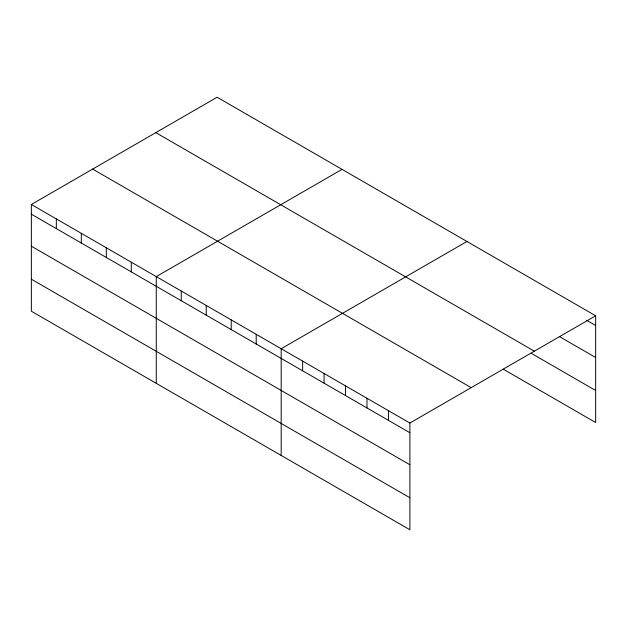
<?xml version="1.0" encoding="UTF-8"?>
<svg xmlns="http://www.w3.org/2000/svg" width="627" height="627" viewBox="0 0 627 627"><rect width="100%" height="100%" fill="white"/><g stroke="black" fill="none" stroke-linecap="round" stroke-linejoin="round"><path stroke-width="0.94" d="M409.886 464.748L409.886 423.037L31.35 204.488L31.35 311.219L409.886 529.76L409.886 464.748L31.35 246.207M503.246 369.162L595.65 422.512L595.65 315.781L217.114 97.24L31.35 204.488M342.028 169.361L156.264 276.609L156.264 383.34M466.95 241.481L281.186 348.73L281.186 455.453M409.886 423.037L595.65 315.781M586.574 320.24L595.65 325.484M559.347 336.542L595.65 357.5M155.809 132.634L534.345 351.175M531.296 353.338L595.65 390.488M92.655 169.094L471.19 387.643M31.35 214.183L409.886 432.732M31.35 279.195L409.886 497.744M388.434 410.654L388.434 420.349M366.983 398.263L366.983 407.965M345.532 385.879L345.532 395.582M324.081 373.496L324.081 383.191M302.637 361.113L302.637 370.808M256.2 334.301L256.2 344.004M231.214 319.88L231.214 329.575M206.236 305.459L206.236 315.154M181.25 291.03L181.25 300.733M131.286 262.188L131.286 271.883M106.3 247.759L106.3 257.462M81.314 233.338L81.314 243.033M56.336 218.909L56.336 228.612"/></g></svg>
